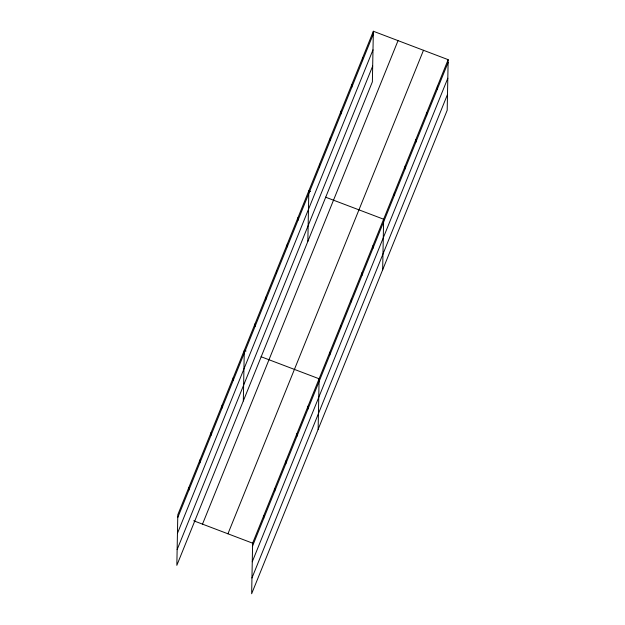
<?xml version="1.0" encoding="UTF-8"?>
<svg xmlns="http://www.w3.org/2000/svg" width="625" height="625" viewBox="0 0 625 625"><rect width="100%" height="100%" fill="white"/><g stroke="black" fill="none" stroke-linecap="round" stroke-linejoin="round"><path stroke-width="0.94" d="M188.836 490.18L188.891 487.359M199.914 462.781L199.969 459.961M210.992 435.383L211.047 432.562M222.078 407.984L222.133 405.164M233.156 380.586L233.211 377.766M243.32 400.945L244.289 350.367L246.055 351.031M254.992 326.594L255.047 323.773M448.164 59.664L252.625 543.172L251.648 593.75L447.195 110.242L448.164 59.664L373.352 31.25L177.805 514.758L176.836 565.336L372.375 81.828L373.352 31.25M265.75 300L265.797 297.18M263.648 518.594L263.703 515.773M276.5 273.406L276.555 270.586M274.727 491.195L274.781 488.375M287.258 246.812L287.312 243.992M285.812 463.797L285.867 460.969M298.008 220.227L298.062 217.398M296.891 436.398L296.945 433.57M307.852 241.391L308.82 190.805L310.586 191.477M307.969 409L308.023 406.172M319.523 167.039L319.578 164.211M318.133 429.359L319.109 378.773L261.047 356.727M330.273 140.445L330.328 137.625M329.805 355.008L329.859 352.188M341.031 113.852L341.086 111.031M340.562 328.414L340.617 325.594M351.781 87.258L351.836 84.438M351.32 301.82L351.375 299M362.539 60.664L362.594 57.844M362.07 275.227L362.125 272.406M372.828 248.641L372.883 245.812M382.664 269.805L383.633 219.219L325.57 197.172M394.336 195.453L394.391 192.625M405.094 168.859L405.148 166.031M415.844 142.266L415.898 139.445M426.602 115.672L426.656 112.852M437.352 89.078L437.406 86.258M177.75 517.578L373.297 34.07M177.453 533.336L372.992 49.836M177.141 549.578L372.68 66.07M202.5 524.133L398.039 40.625M227.938 533.789L423.477 50.289M252.57 545.992L448.109 62.484M252.266 561.75L447.805 78.25M251.953 577.992L447.492 94.484M193.68 520.781L252.625 543.172"/></g></svg>
